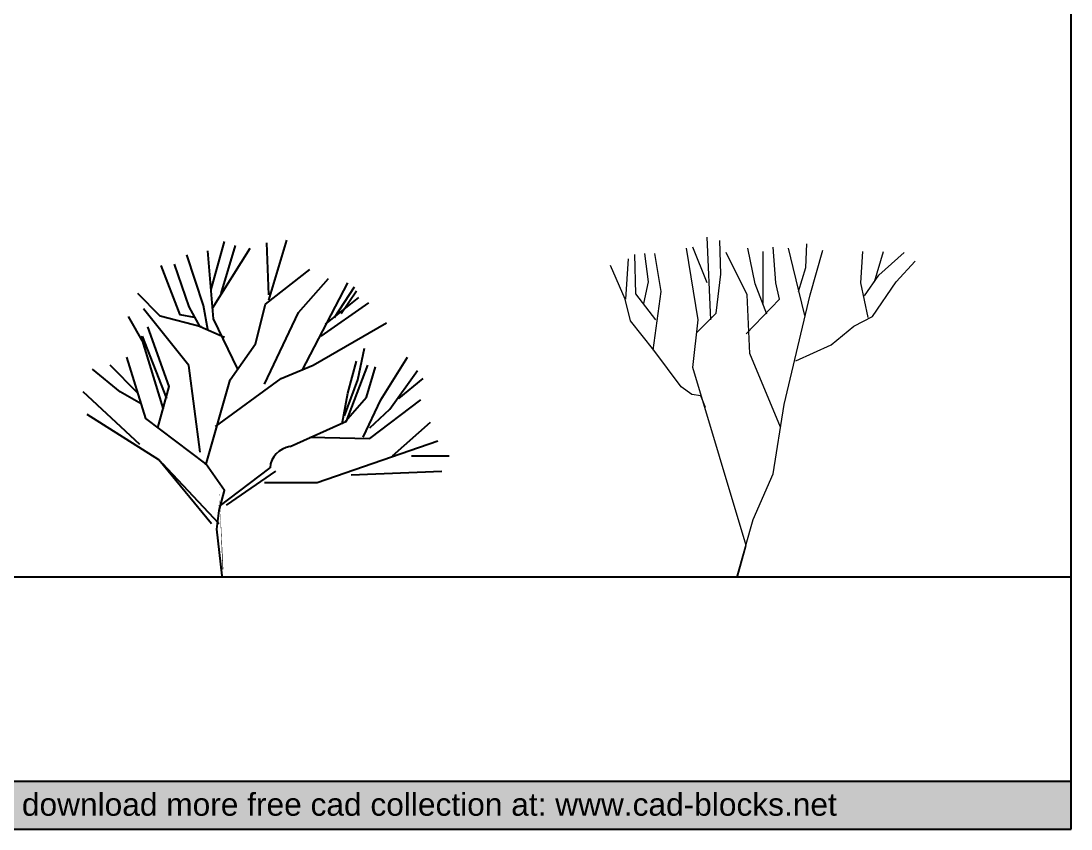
# Model space of a CAD drawing. Header units: millimetres. Extents: x -10794 to 121495, y 177957 to 264658.
# Drawn here: x 93043 to 121495, y 177957 to 199846 of the extents above; entities that cross this region are included whole.
import ezdxf

# ---------------------------------------------------------------- set-up
doc = ezdxf.new("R2010")
doc.units = ezdxf.units.MM
doc.layers.add('www.cad-blocks.net', color=7, linetype='Continuous')
doc.styles.get("Standard").update_dxf_attribs({"font": 'arial.ttf'})

# ---------------------------------------------------------------- blocks, each defined once
blk = doc.blocks.new('A$C7B112407')
at = {"linetype": 'Continuous'}
for p, q in [((4163, 5092), (4747, 5750)), ((2045, 4070), (1168, 5165)), ((3505, 3705), (4163, 5092)), ((1168, 4508), (876, 5019)), ((2264, 2391), (2045, 4070)), ((1095, 2537), (0, 3559)), ((1461, 2245), (73, 3121)), ((5988, 2318), (6719, 2975)), ((4528, 1806), (6865, 2610)), ((2483, 1003), (1461, 2245)), ((6353, 2318), (7084, 2318)), ((5185, 1952), (6938, 2025)), ((3505, 1806), (4528, 1806))]:
    blk.add_line(p, q, dxfattribs=at)
for points in [[(2476, 5541), (2734, 6469)], [(2498, 5181), (3228, 6340)], [(2670, 5464), (2949, 6392)], [(3593, 5438), (3550, 6443)], [(3593, 5335), (3937, 6495)], [(2412, 4768), (2326, 5232), (2004, 6211)], [(2992, 3995), (2519, 4974), (2412, 6289)], [(2154, 5000), (1875, 5052), (1510, 6005)], [(2734, 4613), (2261, 4819), (2047, 5206), (1767, 6031)], [(2369, 2139), (2841, 3789), (3335, 4485), (3529, 5258), (4388, 5928)], [(4238, 3969), (5118, 5670)], [(4860, 5000), (5247, 5593)], [(4989, 5077), (5290, 5516)], [(2283, 4819), (1488, 5026), (1059, 5464)], [(4689, 4871), (5333, 5387)], [(4602, 4639), (5526, 5283)], [(2562, 2887), (3829, 3815), (4452, 4072), (5870, 4897)], [(1445, 2861), (1660, 3660), (1252, 4819)], [(1553, 3222), (1123, 4639)], [(1617, 3428), (1145, 4639)], [(5054, 3093), (5311, 3789), (5440, 4407)], [(1059, 3531), (522, 4072)], [(2691, 0), (2584, 902), (2627, 1263), (2734, 1650), (2369, 2165), (1209, 3041), (844, 4227)], [(4001, 2500), (5097, 2990), (5505, 4072)], [(5010, 2938), (5118, 3531), (5290, 4150)], [(5419, 2681), (5762, 3402), (6278, 4227)], [(1123, 3325), (715, 3557), (178, 3995)], [(5075, 2990), (5483, 3454), (5655, 4046)], [(5548, 2861), (5934, 3222), (6471, 3969)], [(6106, 3428), (6578, 3815)], [(4388, 2681), (5548, 2655), (6536, 3402)], [(2627, 1340), (3614, 2088)]]:
    blk.add_lwpolyline(points)
blk.add_lwpolyline([(2702, 127, 15, 0, 0), (2629, 1733, 0, 0, 0), (2337, 2391, 0, 0, 0), (2921, 3924, 0, 0, 0), (2629, 4727, 0, 0, 0)], format="xyseb", dxfattribs=at)
for points in [[(2629, 1003), (1534, 2171)], [(2775, 1368), (3724, 2025)]]:
    blk.add_lwpolyline(points, dxfattribs=at)
blk.add_arc((4063, 2054), 450, 97.9287, 175.7547)
blk = doc.blocks.new('A$C24004576')
at = {"lineweight": 0}
for p, q in [((2718, 6936), (2621, 9170)), ((2376, 6936), (2057, 8876)), ((2621, 7935), (2229, 8905)), ((2988, 8171), (2963, 9081)), ((3918, 7906), (3723, 8876)), ((4482, 7935), (4408, 8905)), ((4947, 8347), (4825, 8876)), ((5290, 8347), (5315, 8993)), ((416, 7494), (490, 8582)), ((686, 7641), (661, 8699)), ((1029, 7965), (930, 8729)), ((1371, 7700), (1200, 8729)), ((3698, 7612), (3135, 8758)), ((4139, 7377), (4139, 8788)), ((5413, 7612), (5755, 8817)), ((6784, 7935), (6833, 8788)), ((7151, 7965), (7396, 8788)), ((7274, 8141), (7959, 8758)), ((392, 7494), (0, 8406)), ((5265, 7054), (4947, 8347)), ((5094, 7700), (5290, 8347)), ((7739, 7965), (8253, 8523)), ((2866, 7112), (2988, 8171)), ((6882, 7583), (7274, 8141)), ((906, 7377), (1029, 7965)), ((1151, 6113), (1371, 7700)), ((4237, 7083), (3918, 7906)), ((4580, 7494), (4482, 7935)), ((6980, 6995), (6784, 7935)), ((7102, 7024), (7739, 7965)), ((539, 6907), (392, 7494)), ((1224, 6936), (686, 7641)), ((3673, 6554), (4580, 7494)), ((3772, 6025), (3698, 7612)), ((4702, 4644), (5413, 7612)), ((1175, 6113), (539, 6907)), ((2229, 5643), (2376, 6936)), ((2326, 6583), (2866, 7112)), ((6588, 6760), (7102, 7024)), ((5976, 6260), (6588, 6760)), ((5020, 5819), (5976, 6260)), ((1910, 5114), (1175, 6113)), ((4604, 4026), (3772, 6025)), ((3673, 823), (2229, 5643)), ((2204, 4908), (1910, 5114)), ((2449, 4879), (2204, 4908)), ((2571, 4555), (2449, 4879)), ((4408, 2763), (4702, 4644)), ((3869, 1528), (4408, 2763)), ((3429, 0), (3869, 1528)), ((3453, 0), (3673, 823))]:
    blk.add_line(p, q, dxfattribs=at)
blk = doc.blocks.new('FORMAT')
at = {"layer": 'www.cad-blocks.net', "true_color": 0x546d8e}
h = blk.add_hatch(color=155, dxfattribs=at)
h.set_gradient(color1=(68, 68, 68), color2=(84, 109, 142), tint=1)
h.paths.add_polyline_path([(-3336, 179250), (-3336, 177957), (121495, 177957), (121495, 179250)])
at = {"layer": 'www.cad-blocks.net', "color": 155, "true_color": 0x546d8e}
for p, q in [((121495, 177957), (121495, 264658)), ((-3336, 184788), (121495, 184788)), ((-3336, 179250), (121495, 179250)), ((-3336, 179250), (121495, 179250)), ((-3336, 177957), (121495, 177957))]:
    blk.add_line(p, q, dxfattribs=at)
at = {"layer": 'www.cad-blocks.net', "insert": (93068, 178931), "char_height": 614.25, "attachment_point": 1}
blk.add_mtext_dynamic_manual_height_columns('{\\C255;\\c16777215;download more free cad collection at: www.cad-blocks.net}', width=45138.16, gutter_width=12.5, heights=[0], dxfattribs=at)

msp = doc.modelspace()

# ---------------------------------------------------------------- block references
at = {"xscale": 1.4, "yscale": 1.4, "zscale": 1.4}
msp.add_blockref('A$C7B112407', (94731, 184817), dxfattribs=at)
msp.add_blockref('A$C24004576', (109018, 184817))
at = {"layer": 'www.cad-blocks.net'}
msp.add_blockref('FORMAT', (0, 0), dxfattribs=at)

doc.saveas('drawing.dxf')
